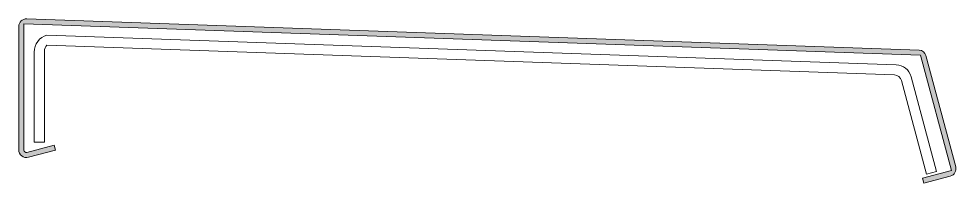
# Model space of a CAD drawing. Header units: metres. Extents: x -30 to 336, y -53 to 11.
import ezdxf

# ---------------------------------------------------------------- set-up
doc = ezdxf.new("R2010")
doc.units = ezdxf.units.M
doc.layers.add('A-DETL-GENF', color=92, linetype='Continuous', lineweight=18)

# ---------------------------------------------------------------- blocks, each defined once
blk = doc.blocks.new('41 muurafdekprofiel type CA455A - muurbreedte 300-1666932-00_0 Basismaterialen')
at = {"layer": 'A-DETL-GENF'}
blk.add_hatch(color=256, dxfattribs=at).paths.add_polyline_path([(323.41, -53.1), (333.76, -50.33), (334.49, -50.03), (335.11, -49.55), (335.58, -48.93), (335.88, -48.21), (335.99, -47.43), (335.88, -46.65), (324.27, -3.3), (323.98, -2.64), (323.53, -2.07), (322.97, -1.62), (322.31, -1.32), (321.6, -1.18), (-26.48, 10.97), (-27.17, 10.92), (-27.82, 10.71), (-28.41, 10.36), (-28.9, 9.88), (-29.28, 9.3), (-29.51, 8.66), (-29.59, 7.98), (-29.59, -40.06), (-29.48, -40.84), (-29.18, -41.57), (-28.7, -42.2), (-28.07, -42.68), (-27.34, -42.98), (-26.56, -43.08), (-25.78, -42.98), (-15.22, -40.15), (-15.72, -38.22), (-26.63, -41.11), (-26.88, -41.07), (-27.11, -40.98), (-27.31, -40.83), (-27.46, -40.63), (-27.55, -40.4), (-27.59, -40.15), (-27.59, 9.01), (322.17, -3.2), (334.21, -48.14), (322.89, -51.17)])
for p, q in [((321.6, -1.18), (-26.48, 10.97)), ((-29.59, 7.98), (-29.59, -40.06)), ((-27.59, -40.15), (-27.59, 9.01)), ((-27.59, 9.01), (322.17, -3.2)), ((322.17, -3.2), (334.21, -48.14)), ((335.88, -46.65), (324.27, -3.3)), ((314.76, -13.1), (324.52, -49.51)), ((328.38, -48.48), (318.49, -11.57)), ((-15.72, -38.22), (-26.38, -41.07)), ((-25.78, -42.98), (-15.22, -40.15)), ((-15.22, -40.15), (-15.72, -38.22)), ((334.21, -48.14), (322.89, -51.17)), ((322.89, -51.17), (323.41, -53.1)), ((323.41, -53.1), (333.76, -50.33)), ((324.52, -49.51), (328.38, -48.48))]:
    blk.add_line(p, q, dxfattribs=at)
at = {"layer": 'A-DETL-GENF', "lineweight": 13}
for p, q in [((312.62, -6.9), (-18.59, 4.66)), ((-18.61, 0.66), (311.97, -10.88)), ((-23.59, -1.96), (-23.59, -37.12)), ((-19.59, -37.12), (-19.59, -1.55)), ((-23.59, -37.12), (-19.59, -37.12))]:
    blk.add_line(p, q, dxfattribs=at)
at = {"layer": 'A-DETL-GENF'}
for centre, radius, start, end in [((-26.59, 7.98), 3, 88.0102, 180), ((-16.7, -1.96), 6.88, 105.9093, 180), ((-16.59, -1.55), 3, 132.3891, 180), ((321.4, -4.18), 3, 16.8904, 86.1096), ((312.4, -13.2), 6.3, 15.0011, 88), ((311.86, -13.88), 3, 15.0011, 88), ((-26.56, -40.06), 3.03, 180, 285), ((-26.63, -40.15), 0.956, 180, 285), ((332.99, -47.43), 3, 285, 15)]:
    blk.add_arc(centre, radius, start, end, dxfattribs=at)

msp = doc.modelspace()

# ---------------------------------------------------------------- block references
msp.add_blockref('41 muurafdekprofiel type CA455A - muurbreedte 300-1666932-00_0 Basismaterialen', (0, 0))

doc.saveas('drawing.dxf')
